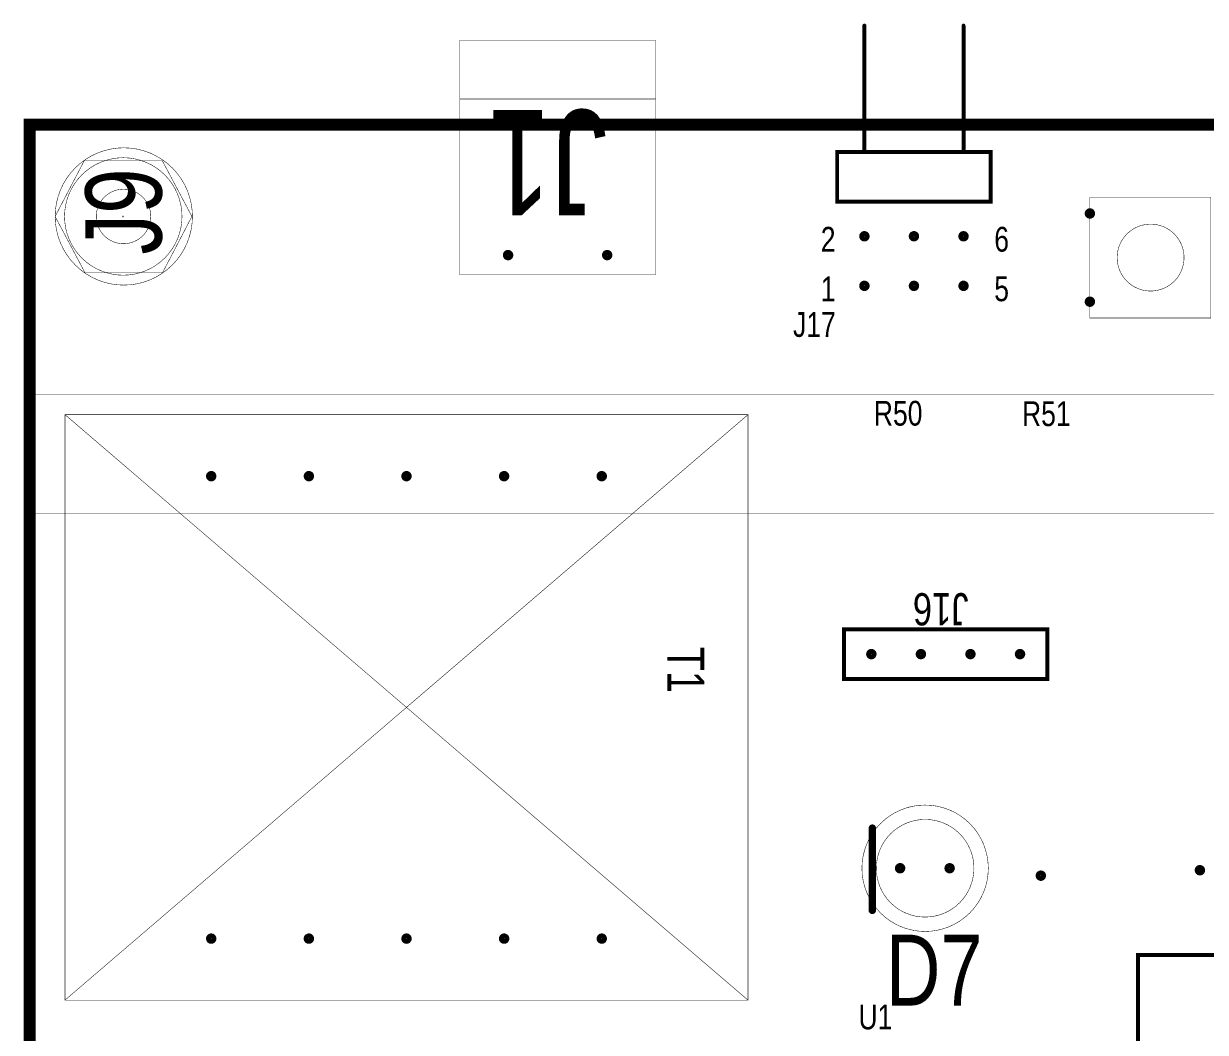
# Model space of a CAD drawing. Extents: x 0 to 5.43, y 0 to 3.78.
# Drawn here: x -0.001 to 2.384, y 1.681 to 3.716 of the extents above; entities that cross this region are included whole.
import ezdxf

# ---------------------------------------------------------------- set-up
doc = ezdxf.new("R2010")
doc.units = 0

msp = doc.modelspace()

# ---------------------------------------------------------------- linework, layer by layer
at = {"const_width": 0.024}
msp.add_lwpolyline([(0.012, 0.17), (0.012, 3.512), (5.421, 3.512), (5.421, 0.17), (0.012, 0.17)], close=True, dxfattribs=at)
at = {"const_width": 0.012}
msp.add_lwpolyline([(0.006, 3.512, 1), (0.018, 3.512, 1)], format="xyb", close=True, dxfattribs=at)
at = {"layer": 'FAB'}
for points, const_width in [([(-0.0003, 3.524, 1), (0.0003, 3.524, 1)], 0.0005), ([(0, 0.158), (0, 3.524), (5.433, 3.524), (5.433, 0.158), (0, 0.158, 2.338749)], 0.001), ([(0.0818, 3.327, 1), (0.0823, 3.327, 1)], 0.0005), ([(0.0818, 3.327, 1), (0.0823, 3.327, 1)], 0.0005), ([(0.1988, 3.327, 1), (0.1993, 3.327, 1)], 0.0005), ([(0.1988, 3.327, 1), (0.1993, 3.327, 1)], 0.0005), ([(0.2008, 3.327, 1), (0.2013, 3.327, 1)], 0.0005), ([(0.2008, 3.327, 1), (0.2013, 3.327, 1)], 0.0005), ([(0.3188, 3.327, 1), (0.3192, 3.327, 1)], 0.0005), ([(0.3188, 3.327, 1), (0.3192, 3.327, 1)], 0.0005), ([(-0.0003, 2.967, 1), (0.0003, 2.967, 1)], 0.0005), ([(-0.0003, 2.967, 1), (0.0003, 2.967, 1)], 0.0005), ([(0, 2.967), (5.433, 2.967), (5.433, 0.716), (0, 0.716), (0, 2.967, 0.400973)], 0.001), ([(0, 2.727), (0, 0.956), (5.433, 0.956), (5.433, 2.727), (0, 2.727, 0.400973)], 0.001), ([(-0.0003, 2.727, 1), (0.0003, 2.727, 1)], 0.0005), ([(-0.0003, 2.727, 1), (0.0003, 2.727, 1)], 0.0005)]:
    msp.add_lwpolyline(points, format="xyb", close=True, dxfattribs=dict(at, const_width=const_width))
at = {"layer": 'FAB', "const_width": 0.001}
for points in [[(0.319, 3.327, 1), (0.082, 3.327)], [(0.082, 3.327, 1), (0.319, 3.327)], [(0.201, 3.327, 1), (0.199, 3.327)], [(0.199, 3.327, 1), (0.201, 3.327)]]:
    msp.add_lwpolyline(points, format="xyb", dxfattribs=at)
at = {"layer": 'IN1', "const_width": 0.011}
for points in [[(2.146, 3.333, 1), (2.156, 3.333, 1)], [(1.691, 3.287, 1), (1.701, 3.287, 1)], [(1.791, 3.287, 1), (1.801, 3.287, 1)], [(1.891, 3.287, 1), (1.901, 3.287, 1)], [(0.972, 3.249, 1), (0.982, 3.249, 1)], [(1.172, 3.249, 1), (1.182, 3.249, 1)], [(1.691, 3.187, 1), (1.701, 3.187, 1)], [(1.791, 3.187, 1), (1.801, 3.187, 1)], [(1.891, 3.187, 1), (1.901, 3.187, 1)], [(2.146, 3.155, 1), (2.156, 3.155, 1)], [(0.373, 2.803, 1), (0.383, 2.803, 1)], [(0.57, 2.803, 1), (0.58, 2.803, 1)], [(0.767, 2.803, 1), (0.777, 2.803, 1)], [(0.964, 2.803, 1), (0.974, 2.803, 1)], [(1.161, 2.803, 1), (1.171, 2.803, 1)], [(1.705, 2.444, 1), (1.715, 2.444, 1)], [(1.805, 2.444, 1), (1.815, 2.444, 1)], [(1.905, 2.444, 1), (1.915, 2.444, 1)], [(2.005, 2.444, 1), (2.015, 2.444, 1)], [(1.763, 2.012, 1), (1.773, 2.012, 1)], [(1.863, 2.012, 1), (1.873, 2.012, 1)], [(2.047, 1.997, 1), (2.057, 1.997, 1)], [(2.368, 2.008, 1), (2.378, 2.008, 1)], [(0.373, 1.87, 1), (0.383, 1.87, 1)], [(0.57, 1.87, 1), (0.58, 1.87, 1)], [(0.767, 1.87, 1), (0.777, 1.87, 1)], [(0.964, 1.87, 1), (0.974, 1.87, 1)], [(1.161, 1.87, 1), (1.171, 1.87, 1)]]:
    msp.add_lwpolyline(points, format="xyb", close=True, dxfattribs=at)
at = {"layer": 'IN2', "const_width": 0.011}
for points in [[(2.146, 3.333, 1), (2.156, 3.333, 1)], [(1.691, 3.287, 1), (1.701, 3.287, 1)], [(1.791, 3.287, 1), (1.801, 3.287, 1)], [(1.891, 3.287, 1), (1.901, 3.287, 1)], [(0.972, 3.249, 1), (0.982, 3.249, 1)], [(1.172, 3.249, 1), (1.182, 3.249, 1)], [(1.691, 3.187, 1), (1.701, 3.187, 1)], [(1.791, 3.187, 1), (1.801, 3.187, 1)], [(1.891, 3.187, 1), (1.901, 3.187, 1)], [(2.146, 3.155, 1), (2.156, 3.155, 1)], [(0.373, 2.803, 1), (0.383, 2.803, 1)], [(0.57, 2.803, 1), (0.58, 2.803, 1)], [(0.767, 2.803, 1), (0.777, 2.803, 1)], [(0.964, 2.803, 1), (0.974, 2.803, 1)], [(1.161, 2.803, 1), (1.171, 2.803, 1)], [(1.705, 2.444, 1), (1.715, 2.444, 1)], [(1.805, 2.444, 1), (1.815, 2.444, 1)], [(1.905, 2.444, 1), (1.915, 2.444, 1)], [(2.005, 2.444, 1), (2.015, 2.444, 1)], [(1.763, 2.012, 1), (1.773, 2.012, 1)], [(1.863, 2.012, 1), (1.873, 2.012, 1)], [(2.047, 1.997, 1), (2.057, 1.997, 1)], [(2.368, 2.008, 1), (2.378, 2.008, 1)], [(0.373, 1.87, 1), (0.383, 1.87, 1)], [(0.57, 1.87, 1), (0.58, 1.87, 1)], [(0.767, 1.87, 1), (0.777, 1.87, 1)], [(0.964, 1.87, 1), (0.974, 1.87, 1)], [(1.161, 1.87, 1), (1.171, 1.87, 1)]]:
    msp.add_lwpolyline(points, format="xyb", close=True, dxfattribs=at)
at = {"layer": 'SST'}
for points, const_width in [([(1.696, 3.462), (1.696, 3.712)], 0.008), ([(1.896, 3.712), (1.896, 3.462)], 0.008), ([(1.274, 3.564), (0.88, 3.564)], 0.001), ([(0.122, 3.44), (0.063, 3.327)], 0.001), ([(0.122, 3.44), (0.279, 3.44)], 0.001), ([(0.339, 3.327), (0.279, 3.44)], 0.001), ([(0.063, 3.327), (0.123, 3.214)], 0.001), ([(0.28, 3.214), (0.339, 3.327)], 0.001), ([(0.28, 3.214), (0.123, 3.214)], 0.001), ([(0.28, 3.214), (0.123, 3.214)], 0.001), ([(1.461, 1.746), (0.083, 2.927)], 0.001), ([(1.461, 2.927), (0.083, 1.746)], 0.001), ([(1.712, 1.927), (1.712, 2.093)], 0.015)]:
    msp.add_lwpolyline(points, dxfattribs=dict(at, const_width=const_width))
for points, const_width in [([(1.694, 3.712, 1), (1.698, 3.712, 1)], 0.004), ([(1.894, 3.712, 1), (1.898, 3.712, 1)], 0.004), ([(1.275, 3.682), (0.879, 3.682), (0.879, 3.21), (1.275, 3.21), (1.275, 3.682, 0.511318)], 0.001), ([(0.8788, 3.682, 1), (0.8792, 3.682, 1)], 0.0005), ([(1.2748, 3.682, 1), (1.2753, 3.682, 1)], 0.0005), ([(1.2748, 3.682, 1), (1.2753, 3.682, 1)], 0.0005), ([(0.8798, 3.564, 1), (0.8802, 3.564, 1)], 0.0005), ([(1.2737, 3.564, 1), (1.2743, 3.564, 1)], 0.0005), ([(0.006, 3.512, 1), (0.018, 3.512, 1)], 0.012), ([(1.639, 3.457, 1), (1.643, 3.457, 1)], 0.004), ([(1.694, 3.462, 1), (1.698, 3.462, 1)], 0.004), ([(1.694, 3.457, 1), (1.698, 3.457, 1)], 0.004), ([(1.894, 3.462, 1), (1.898, 3.462, 1)], 0.004), ([(1.894, 3.457, 1), (1.898, 3.457, 1)], 0.004), ([(1.949, 3.457, 1), (1.953, 3.457, 1)], 0.004), ([(0.1218, 3.44, 1), (0.1223, 3.44, 1)], 0.0005), ([(0.1218, 3.44, 1), (0.1223, 3.44, 1)], 0.0005), ([(0.2788, 3.44, 1), (0.2793, 3.44, 1)], 0.0005), ([(0.2788, 3.44, 1), (0.2793, 3.44, 1)], 0.0005), ([(2.1508, 3.366, 1), (2.1513, 3.366, 1)], 0.0005), ([(1.639, 3.357, 1), (1.643, 3.357, 1)], 0.004), ([(1.949, 3.357, 1), (1.953, 3.357, 1)], 0.004), ([(1.949, 3.357, 1), (1.953, 3.357, 1)], 0.004), ([(0.0628, 3.327, 1), (0.0633, 3.327, 1)], 0.0005), ([(0.0628, 3.327, 1), (0.0633, 3.327, 1)], 0.0005), ([(0.0628, 3.327, 1), (0.0633, 3.327, 1)], 0.0005), ([(0.0628, 3.327, 1), (0.0633, 3.327, 1)], 0.0005), ([(0.0628, 3.327, 1), (0.0633, 3.327, 1)], 0.0005), ([(0.0628, 3.327, 1), (0.0633, 3.327, 1)], 0.0005), ([(0.1457, 3.327, 1), (0.1462, 3.327, 1)], 0.0005), ([(0.1457, 3.327, 1), (0.1462, 3.327, 1)], 0.0005), ([(0.2558, 3.327, 1), (0.2562, 3.327, 1)], 0.0005), ([(0.2558, 3.327, 1), (0.2562, 3.327, 1)], 0.0005), ([(0.3388, 3.327, 1), (0.3393, 3.327, 1)], 0.0005), ([(0.3388, 3.327, 1), (0.3393, 3.327, 1)], 0.0005), ([(0.3398, 3.327, 1), (0.3403, 3.327, 1)], 0.0005), ([(0.3398, 3.327, 1), (0.3403, 3.327, 1)], 0.0005), ([(0.3398, 3.327, 1), (0.3403, 3.327, 1)], 0.0005), ([(0.3398, 3.327, 1), (0.3403, 3.327, 1)], 0.0005), ([(2.2058, 3.244, 1), (2.2062, 3.244, 1)], 0.0005), ([(2.2058, 3.244, 1), (2.2062, 3.244, 1)], 0.0005), ([(2.3408, 3.244, 1), (2.3413, 3.244, 1)], 0.0005), ([(2.3408, 3.244, 1), (2.3413, 3.244, 1)], 0.0005), ([(0.1228, 3.214, 1), (0.1233, 3.214, 1)], 0.0005), ([(0.1228, 3.214, 1), (0.1233, 3.214, 1)], 0.0005), ([(0.1228, 3.214, 1), (0.1233, 3.214, 1)], 0.0005), ([(0.2798, 3.214, 1), (0.2803, 3.214, 1)], 0.0005), ([(0.2798, 3.214, 1), (0.2803, 3.214, 1)], 0.0005), ([(0.2798, 3.214, 1), (0.2803, 3.214, 1)], 0.0005), ([(0.8788, 3.21, 1), (0.8792, 3.21, 1)], 0.0005), ([(1.2748, 3.21, 1), (1.2753, 3.21, 1)], 0.0005), ([(2.1508, 3.122, 1), (2.1513, 3.122, 1)], 0.0005), ([(0.0828, 2.927, 1), (0.0833, 2.927, 1)], 0.0005), ([(1.461, 2.927), (0.083, 2.927), (0.083, 1.746), (1.461, 1.746), (1.461, 2.927, 0.559622)], 0.001), ([(0.0828, 2.927, 1), (0.0833, 2.927, 1)], 0.0005), ([(1.4608, 2.927, 1), (1.4613, 2.927, 1)], 0.0005), ([(1.4608, 2.927, 1), (1.4613, 2.927, 1)], 0.0005), ([(1.4608, 2.927, 1), (1.4613, 2.927, 1)], 0.0005), ([(1.655, 2.394), (1.655, 2.494), (2.065, 2.494), (2.065, 2.394), (1.655, 2.394, 0.615006)], 0.008), ([(1.653, 2.494, 1), (1.657, 2.494, 1)], 0.004), ([(2.063, 2.494, 1), (2.067, 2.494, 1)], 0.004), ([(1.653, 2.394, 1), (1.657, 2.394, 1)], 0.004), ([(1.653, 2.394, 1), (1.657, 2.394, 1)], 0.004), ([(2.063, 2.394, 1), (2.067, 2.394, 1)], 0.004), ([(1.7083, 2.093, 1), (1.7157, 2.093, 1)], 0.0075), ([(1.6908, 2.012, 1), (1.6913, 2.012, 1)], 0.0005), ([(1.6908, 2.012, 1), (1.6913, 2.012, 1)], 0.0005), ([(1.7197, 2.012, 1), (1.7203, 2.012, 1)], 0.0005), ([(1.7197, 2.012, 1), (1.7203, 2.012, 1)], 0.0005), ([(1.9168, 2.012, 1), (1.9173, 2.012, 1)], 0.0005), ([(1.9168, 2.012, 1), (1.9173, 2.012, 1)], 0.0005), ([(1.9457, 2.012, 1), (1.9463, 2.012, 1)], 0.0005), ([(1.9457, 2.012, 1), (1.9463, 2.012, 1)], 0.0005), ([(1.7083, 1.927, 1), (1.7157, 1.927, 1)], 0.0075), ([(2.246, 1.837, 1), (2.25, 1.837, 1)], 0.004), ([(0.0828, 1.746, 1), (0.0833, 1.746, 1)], 0.0005), ([(0.0828, 1.746, 1), (0.0833, 1.746, 1)], 0.0005), ([(1.4608, 1.746, 1), (1.4613, 1.746, 1)], 0.0005), ([(1.4608, 1.746, 1), (1.4613, 1.746, 1)], 0.0005)]:
    msp.add_lwpolyline(points, format="xyb", close=True, dxfattribs=dict(at, const_width=const_width))
for points, const_width in [([(0.012, 0.17), (0.012, 3.512), (5.421, 3.512), (5.421, 0.17), (0.012, 0.17)], 0.024), ([(1.951, 3.357), (1.641, 3.357), (1.641, 3.457), (1.696, 3.457), (1.896, 3.457), (1.951, 3.457), (1.951, 3.357)], 0.008), ([(2.395, 3.366), (2.151, 3.366), (2.151, 3.122), (2.395, 3.122), (2.395, 3.366)], 0.001), ([(2.948, 1.612), (2.948, 1.837), (2.948, 1.837), (2.248, 1.837), (2.248, 1.612), (2.948, 1.612)], 0.008)]:
    msp.add_lwpolyline(points, close=True, dxfattribs=dict(at, const_width=const_width))
at = {"layer": 'SST', "const_width": 0.001}
for points in [[(0.34, 3.327, 1), (0.063, 3.327)], [(0.34, 3.327, 1), (0.063, 3.327)], [(0.256, 3.327, 1), (0.146, 3.327)], [(0.063, 3.327, 1), (0.34, 3.327)], [(0.063, 3.327, 1), (0.34, 3.327)], [(0.146, 3.327, 1), (0.256, 3.327)], [(2.341, 3.244, 1), (2.206, 3.244)], [(2.206, 3.244, 1), (2.341, 3.244)], [(1.946, 2.012, 1), (1.691, 2.012)], [(1.917, 2.012, 1), (1.72, 2.012)], [(1.691, 2.012, 1), (1.946, 2.012)], [(1.72, 2.012, 1), (1.917, 2.012)]]:
    msp.add_lwpolyline(points, format="xyb", dxfattribs=at)

# ---------------------------------------------------------------- texts
at = {"layer": 'SST', "width": 0.8}
for s, height, rotation, p in [('J1', 0.213, 180, (1.177, 3.542)), ('J9', 0.154, 90, (0.278, 3.25)), ('J16', 0.065, 180, (1.906, 2.567)), ('T1', 0.075, 270, (1.298, 2.459)), ('D7', 0.143, 360, (1.739, 1.735))]:
    msp.add_text(s, height=height, rotation=rotation, dxfattribs=at).set_placement(p)
for s, p in [('2', (1.608, 3.256)), ('6', (1.958, 3.256)), ('1', (1.608, 3.156)), ('5', (1.958, 3.156)), ('J17', (1.552, 3.084)), ('R50', (1.715, 2.905)), ('R51', (2.014, 2.904)), ('U1', (1.684, 1.687))]:
    msp.add_text(s, height=0.05, dxfattribs=at).set_placement(p)

doc.saveas('drawing.dxf')
